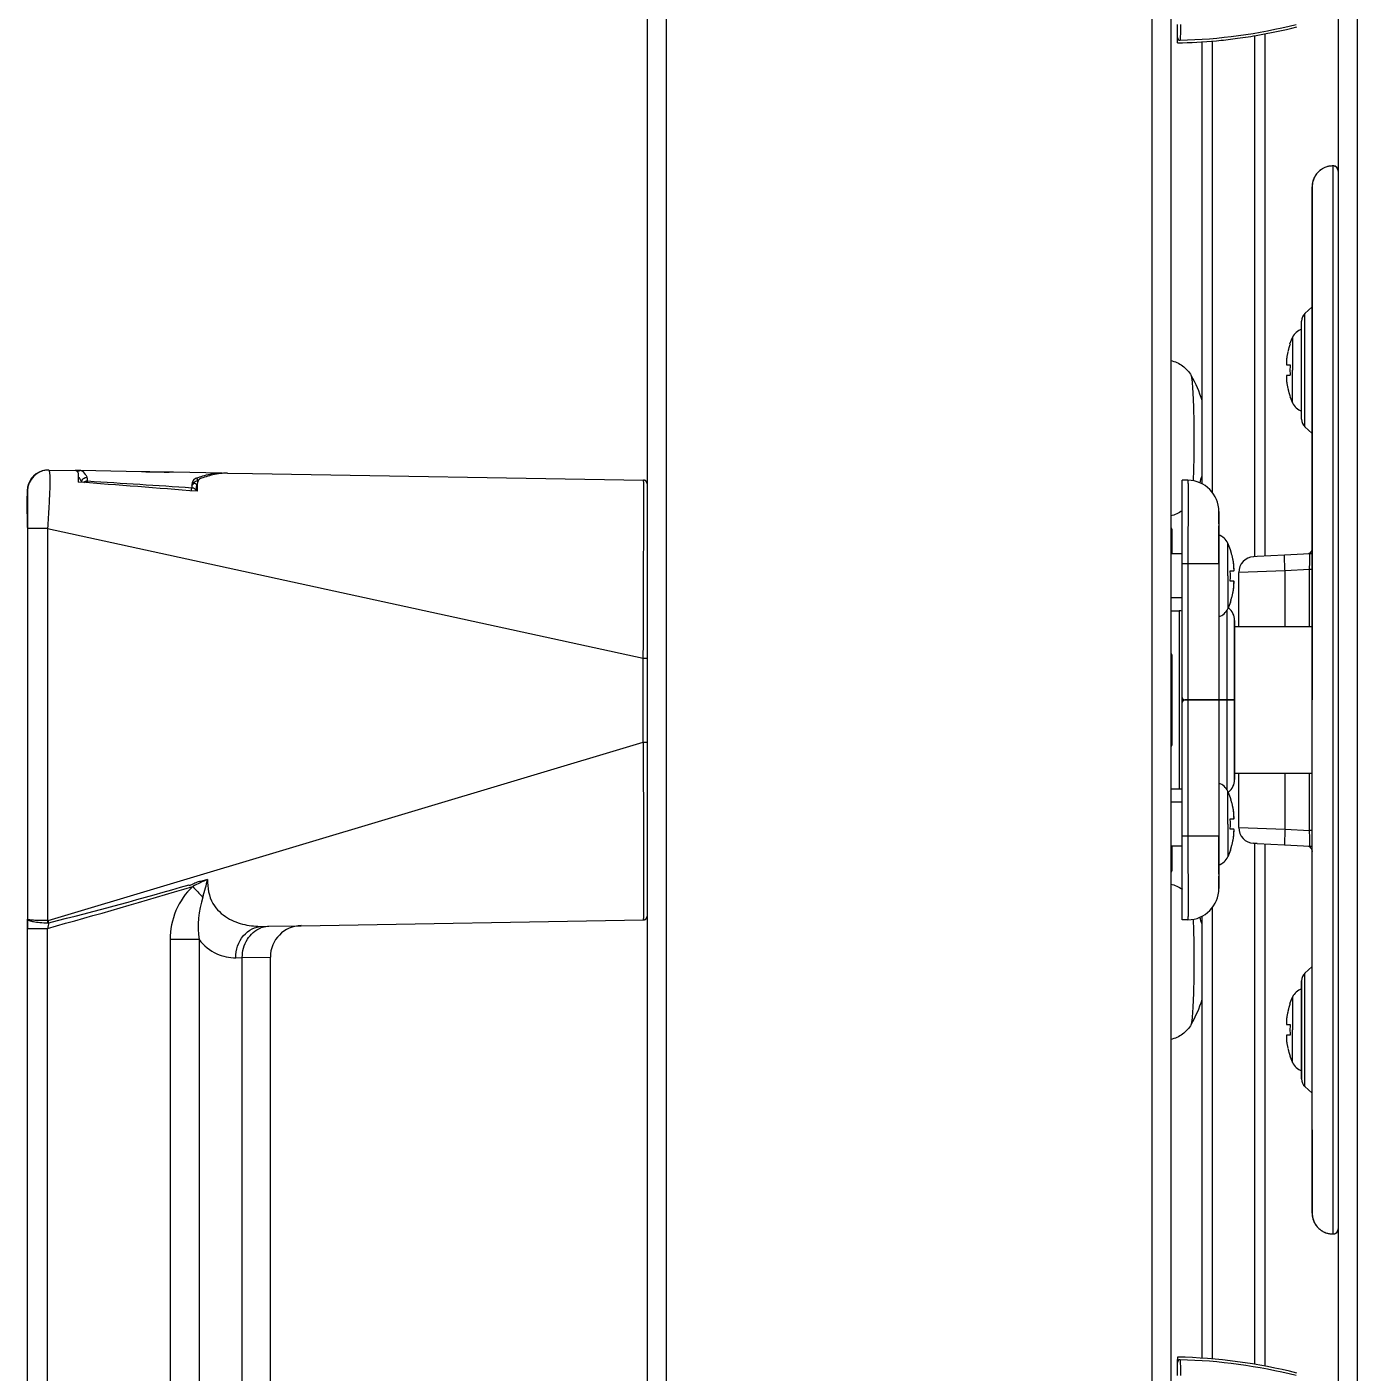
# Model space of a CAD drawing. Header units: millimetres. Extents: x 473 to 3963, y -1329 to 3488.
# Drawn here: x 472.6 to 599.7, y 1703.7 to 1832.2 of the extents above; entities that cross this region are included whole.
import ezdxf

# ---------------------------------------------------------------- set-up
doc = ezdxf.new("R2010")
doc.units = ezdxf.units.MM
doc.header["$LTSCALE"] = 392.37
doc.layers.get('0').update_dxf_attribs({"linetype": 'CONTINUOUS'})

msp = doc.modelspace()

# ---------------------------------------------------------------- linework, layer by layer
at = {"linetype": 'Continuous'}
for p, q in [((597.88, 2043.77), (597.88, 1570.07)), ((599.68, 2043.77), (599.68, 1400.77)), ((531.88, 2042.47), (531.88, 1493.47)), ((533.68, 2042.47), (533.68, 1493.47)), ((580.08, 2042.47), (580.08, 1493.47)), ((581.88, 2042.47), (581.88, 1493.47)), ((582.53, 1831.22), (582.53, 1832.46)), ((582.53, 1831.22), (582.53, 1831.22)), ((582.53, 1830.97), (582.53, 1831.22)), ((582.53, 1830.72), (582.53, 1830.97)), ((582.78, 1830.97), (582.78, 1830.97)), ((584.88, 1788.6), (584.88, 1830.84)), ((584.88, 1788.6), (584.88, 1830.84)), ((585.88, 1787.75), (585.88, 1830.9)), ((589.88, 1831.4), (589.88, 1781.65)), ((590.88, 1831.59), (590.88, 1781.7)), ((590.88, 1831.59), (590.88, 1781.7)), ((597.38, 1801.62), (597.38, 1818.97)), ((595.38, 1816.97), (595.38, 1809.17)), ((595.38, 1809.17), (595.38, 1816.97)), ((595.38, 1816.97), (595.38, 1809.17)), ((595.38, 1809.17), (595.38, 1767.97)), ((595.38, 1809.02), (595.38, 1809.17)), ((595.38, 1805.51), (595.38, 1809.17)), ((595.38, 1782.44), (595.38, 1809.02)), ((594.7, 1804.89), (595.38, 1805.51)), ((594.7, 1804.89), (595.38, 1805.51)), ((594.38, 1803.75), (594.38, 1804.15)), ((594.38, 1803.37), (594.38, 1803.75)), ((594.7, 1803.85), (594.7, 1804.89)), ((594.7, 1803.59), (594.7, 1803.85)), ((593.27, 1801.97), (593.52, 1802.59)), ((593.52, 1802.59), (593.52, 1799.47)), ((594.38, 1795.56), (594.38, 1803.37)), ((594.7, 1795.34), (594.7, 1803.59)), ((593.27, 1801.97), (593.28, 1801.97)), ((597.38, 1797.32), (597.38, 1801.62)), ((592.94, 1799.97), (593.28, 1799.97)), ((583.84, 1798.94), (583.84, 1798.94)), ((593.28, 1798.97), (592.94, 1798.97)), ((593.52, 1796.34), (593.52, 1799.47)), ((597.38, 1767.97), (597.38, 1797.32)), ((593.28, 1796.97), (593.27, 1796.97)), ((593.27, 1796.96), (593.52, 1796.34)), ((594.38, 1795.18), (594.38, 1795.56)), ((594.38, 1794.78), (594.38, 1795.18)), ((594.7, 1795.08), (594.7, 1795.34)), ((594.7, 1794.04), (594.7, 1795.08)), ((595.38, 1793.42), (594.7, 1794.04)), ((594.7, 1794.04), (595.38, 1793.42)), ((474.7, 1789.92), (474.71, 1789.92)), ((474.71, 1789.92), (474.7, 1789.92)), ((474.7, 1789.92), (474.7, 1789.92)), ((474.73, 1789.92), (477.25, 1789.88)), ((474.73, 1789.92), (477.25, 1789.88)), ((477.63, 1789.87), (477.25, 1789.88)), ((477.54, 1789.67), (477.55, 1788.78)), ((477.78, 1789.87), (477.63, 1789.87)), ((477.78, 1789.87), (477.78, 1789.87)), ((480.66, 1789.82), (477.78, 1789.87)), ((483.58, 1789.77), (480.66, 1789.82)), ((484.01, 1789.76), (484.06, 1789.76)), ((484.06, 1789.76), (484.12, 1789.76)), ((484.12, 1789.76), (484.13, 1789.76)), ((484.13, 1789.76), (484.21, 1789.76)), ((484.21, 1789.76), (484.29, 1789.76)), ((484.29, 1789.76), (484.37, 1789.76)), ((484.37, 1789.76), (484.39, 1789.76)), ((484.39, 1789.76), (484.45, 1789.76)), ((484.45, 1789.76), (484.54, 1789.75)), ((484.54, 1789.75), (484.62, 1789.75)), ((484.62, 1789.75), (484.71, 1789.75)), ((484.71, 1789.75), (484.79, 1789.75)), ((484.79, 1789.75), (484.83, 1789.75)), ((484.83, 1789.75), (484.88, 1789.75)), ((484.88, 1789.75), (484.93, 1789.75)), ((484.93, 1789.75), (484.96, 1789.75)), ((484.96, 1789.75), (485.05, 1789.75)), ((485.05, 1789.75), (485.12, 1789.74)), ((485.12, 1789.74), (485.13, 1789.74)), ((485.13, 1789.74), (485.22, 1789.74)), ((485.22, 1789.74), (485.3, 1789.74)), ((485.3, 1789.74), (485.37, 1789.74)), ((485.37, 1789.74), (485.39, 1789.74)), ((485.39, 1789.74), (485.46, 1789.74)), ((485.46, 1789.74), (485.53, 1789.74)), ((485.53, 1789.74), (485.54, 1789.74)), ((485.54, 1789.74), (485.62, 1789.74)), ((485.62, 1789.74), (485.64, 1789.74)), ((485.64, 1789.74), (485.7, 1789.74)), ((485.7, 1789.74), (485.74, 1789.73)), ((485.74, 1789.73), (485.76, 1789.73)), ((485.76, 1789.73), (485.77, 1789.73)), ((485.77, 1789.73), (485.83, 1789.73)), ((485.83, 1789.73), (485.84, 1789.73)), ((485.84, 1789.73), (485.84, 1789.73)), ((485.84, 1789.73), (485.91, 1789.73)), ((485.91, 1789.73), (485.93, 1789.73)), ((485.93, 1789.73), (485.98, 1789.73)), ((485.98, 1789.73), (486.05, 1789.73)), ((486.05, 1789.73), (486.11, 1789.73)), ((486.11, 1789.73), (486.17, 1789.73)), ((486.17, 1789.73), (486.22, 1789.73)), ((491.28, 1789.64), (486.64, 1789.72)), ((491.79, 1789.63), (494.17, 1789.59)), ((494.17, 1789.59), (531.53, 1788.97)), ((477.87, 1788.76), (477.87, 1788.8)), ((478.44, 1788.85), (478.44, 1788.89)), ((488.38, 1788.44), (488.38, 1788.21)), ((488.84, 1788.34), (488.85, 1788.09)), ((488.85, 1787.9), (488.84, 1788.34)), ((488.91, 1788.34), (488.9, 1788.28)), ((488.9, 1788.28), (488.9, 1787.9)), ((488.91, 1788.62), (488.91, 1788.34)), ((582.98, 1787.45), (582.98, 1788.97)), ((583.52, 1788.96), (582.98, 1788.97)), ((472.67, 1787.92), (472.64, 1786.97)), ((472.64, 1786.97), (472.66, 1784.46)), ((472.65, 1786.97), (472.64, 1786.97)), ((472.68, 1787.92), (472.65, 1786.97)), ((472.65, 1786.97), (472.68, 1784.46)), ((472.7, 1786.97), (472.65, 1786.97)), ((472.67, 1787.97), (472.67, 1787.92)), ((472.68, 1787.97), (472.67, 1787.97)), ((472.68, 1787.97), (472.68, 1787.92)), ((472.7, 1787.97), (472.68, 1787.97)), ((472.71, 1787.97), (472.7, 1787.97)), ((472.7, 1787.92), (472.7, 1784.35)), ((472.7, 1787.92), (472.7, 1787.92)), ((488.85, 1788.09), (488.85, 1787.9)), ((582.98, 1787.44), (582.98, 1787.45)), ((582.98, 1783.82), (582.98, 1787.44)), ((586.48, 1785.96), (586.48, 1784.6)), ((586.48, 1784.79), (586.48, 1785.96)), ((472.66, 1784.46), (472.68, 1784.46)), ((472.68, 1784.46), (472.7, 1784.46)), ((472.71, 1784.35), (472.71, 1747.02)), ((474.61, 1784.35), (472.71, 1784.35)), ((474.61, 1784.35), (474.61, 1746.9)), ((474.61, 1784.35), (531.51, 1771.97)), ((586.48, 1784.6), (586.48, 1784.5)), ((586.48, 1783.71), (586.48, 1784.6)), ((586.48, 1784.5), (586.48, 1780.96)), ((581.98, 1784.27), (581.98, 1782.72)), ((582.98, 1783.8), (582.98, 1783.82)), ((582.98, 1782.3), (582.98, 1783.8)), ((586.48, 1780.96), (586.48, 1783.71)), ((581.98, 1782.72), (581.88, 1782.72)), ((582.98, 1781.91), (581.88, 1781.91)), ((582.98, 1781.91), (581.88, 1781.91)), ((581.98, 1782.72), (581.98, 1781.91)), ((582.98, 1782.22), (582.98, 1782.3)), ((582.98, 1780.97), (582.98, 1782.22)), ((587.59, 1782.32), (587.34, 1782.94)), ((587.34, 1779.81), (587.34, 1782.94)), ((587.57, 1782.31), (587.59, 1782.31)), ((592.75, 1781.8), (590.13, 1781.66)), ((595.17, 1781.93), (592.75, 1781.8)), ((595.38, 1767.97), (595.38, 1782.44)), ((531.54, 1780.95), (531.54, 1781.49)), ((582.98, 1768.22), (582.98, 1780.97)), ((583.52, 1780.96), (582.98, 1780.97)), ((584.48, 1780.96), (583.52, 1780.96)), ((583.52, 1780.96), (583.52, 1767.97)), ((586.48, 1780.96), (584.48, 1780.96)), ((586.48, 1780.96), (586.48, 1767.97)), ((586.48, 1780.96), (586.48, 1767.97)), ((590.13, 1781.66), (589.8, 1781.65)), ((587.34, 1779.81), (587.34, 1776.68)), ((587.57, 1780.31), (587.92, 1780.31)), ((587.92, 1779.31), (587.57, 1779.31)), ((592.8, 1780.3), (588.38, 1780.15)), ((588.38, 1774.97), (588.38, 1780.15)), ((595.14, 1780.43), (592.8, 1780.3)), ((592.8, 1774.97), (592.8, 1780.3)), ((595.38, 1780.43), (595.14, 1780.43)), ((595.14, 1774.97), (595.14, 1780.43)), ((582.98, 1777.71), (581.88, 1777.71)), ((582.98, 1777.71), (581.88, 1777.71)), ((587.59, 1777.3), (587.34, 1776.68)), ((587.59, 1777.31), (587.57, 1777.31)), ((581.88, 1776.47), (582.7, 1776.47)), ((581.88, 1776.47), (582.7, 1776.47)), ((582.7, 1776.47), (582.7, 1759.47)), ((587.23, 1776.51), (587.23, 1767.97)), ((587.98, 1775.57), (587.98, 1767.97)), ((587.98, 1767.97), (587.98, 1775.57)), ((587.98, 1774.97), (595.38, 1774.97)), ((587.98, 1774.97), (595.38, 1774.97)), ((531.51, 1763.95), (531.51, 1771.97)), ((531.51, 1771.97), (531.88, 1771.97)), ((581.98, 1772.27), (581.98, 1770.72)), ((581.98, 1770.72), (581.88, 1770.72)), ((581.98, 1770.72), (581.98, 1765.21)), ((581.98, 1770.72), (581.98, 1765.21)), ((582.98, 1767.72), (582.98, 1768.22)), ((582.98, 1768.22), (582.98, 1767.72)), ((582.98, 1754.96), (582.98, 1767.72)), ((583.52, 1767.97), (583.23, 1767.97)), ((583.23, 1767.97), (583.52, 1767.97)), ((583.52, 1767.97), (583.99, 1767.97)), ((583.52, 1767.97), (583.52, 1754.97)), ((583.99, 1767.97), (583.52, 1767.97)), ((583.99, 1767.97), (584.1, 1767.97)), ((584.1, 1767.97), (583.99, 1767.97)), ((584.1, 1767.97), (584.23, 1767.97)), ((584.23, 1767.97), (584.1, 1767.97)), ((584.23, 1767.97), (584.65, 1767.97)), ((584.65, 1767.97), (584.23, 1767.97)), ((584.65, 1767.97), (584.73, 1767.97)), ((584.73, 1767.97), (584.65, 1767.97)), ((584.73, 1767.97), (585.16, 1767.97)), ((586.48, 1767.97), (584.73, 1767.97)), ((585.16, 1767.97), (585.61, 1767.97)), ((585.61, 1767.97), (585.98, 1767.97)), ((585.98, 1767.97), (586.25, 1767.97)), ((586.25, 1767.97), (586.42, 1767.97)), ((586.42, 1767.97), (586.48, 1767.97)), ((586.48, 1767.97), (586.48, 1754.97)), ((586.48, 1767.97), (586.48, 1754.97)), ((586.48, 1767.97), (587.23, 1767.97)), ((586.51, 1767.97), (586.48, 1767.97)), ((586.61, 1767.97), (586.51, 1767.97)), ((586.76, 1767.97), (586.61, 1767.97)), ((586.97, 1767.97), (586.76, 1767.97)), ((587.23, 1767.97), (586.97, 1767.97)), ((587.23, 1767.97), (587.48, 1767.97)), ((587.23, 1767.97), (587.23, 1759.42)), ((587.98, 1767.97), (587.23, 1767.97)), ((587.48, 1767.97), (587.69, 1767.97)), ((587.69, 1767.97), (587.85, 1767.97)), ((587.85, 1767.97), (587.94, 1767.97)), ((587.94, 1767.97), (587.98, 1767.97)), ((587.98, 1760.36), (587.98, 1767.97)), ((587.98, 1767.97), (587.98, 1760.36)), ((595.38, 1726.76), (595.38, 1767.97)), ((595.38, 1753.49), (595.38, 1767.97)), ((597.38, 1738.61), (597.38, 1767.97)), ((581.98, 1765.21), (581.88, 1765.21)), ((581.98, 1765.21), (581.98, 1763.66)), ((474.68, 1746.91), (531.51, 1763.95)), ((531.51, 1763.95), (531.88, 1763.95)), ((587.98, 1760.97), (595.38, 1760.97)), ((587.98, 1760.97), (595.38, 1760.97)), ((588.38, 1755.78), (588.38, 1760.97)), ((592.8, 1755.63), (592.8, 1760.97)), ((595.14, 1755.5), (595.14, 1760.97)), ((581.88, 1759.47), (582.7, 1759.47)), ((581.88, 1759.47), (582.7, 1759.47)), ((587.59, 1758.63), (587.34, 1759.25)), ((587.34, 1756.12), (587.34, 1759.25)), ((582.98, 1758.22), (581.88, 1758.22)), ((582.98, 1758.22), (581.88, 1758.22)), ((587.57, 1758.62), (587.59, 1758.62)), ((587.34, 1756.12), (587.34, 1752.99)), ((587.57, 1756.62), (587.92, 1756.62)), ((531.55, 1754.44), (531.55, 1754.97)), ((583.52, 1754.97), (582.98, 1754.96)), ((582.98, 1753.71), (582.98, 1754.96)), ((584.48, 1754.97), (583.52, 1754.97)), ((586.48, 1754.97), (584.48, 1754.97)), ((586.48, 1754.97), (586.48, 1751.44)), ((586.48, 1752.22), (586.48, 1754.97)), ((587.92, 1755.62), (587.57, 1755.62)), ((588.38, 1755.78), (592.8, 1755.63)), ((592.8, 1755.63), (595.14, 1755.5)), ((595.38, 1755.5), (595.14, 1755.5)), ((582.98, 1754.02), (581.88, 1754.02)), ((582.98, 1754.02), (581.88, 1754.02)), ((581.98, 1754.02), (581.98, 1753.21)), ((581.98, 1754.02), (581.98, 1753.21)), ((582.98, 1753.63), (582.98, 1753.71)), ((582.98, 1752.13), (582.98, 1753.63)), ((587.59, 1753.62), (587.34, 1752.99)), ((587.59, 1753.62), (587.57, 1753.62)), ((589.8, 1754.28), (590.13, 1754.27)), ((590.13, 1754.27), (589.8, 1754.28)), ((589.88, 1754.28), (589.88, 1704.53)), ((590.13, 1754.27), (592.75, 1754.13)), ((590.88, 1754.23), (590.88, 1704.34)), ((590.88, 1754.23), (590.88, 1704.34)), ((592.75, 1754.13), (595.17, 1754)), ((595.21, 1753.89), (595.29, 1753.79)), ((595.38, 1726.76), (595.38, 1753.49)), ((581.98, 1753.21), (581.88, 1753.21)), ((581.98, 1753.21), (581.98, 1751.66)), ((586.48, 1751.33), (586.48, 1752.22)), ((582.98, 1752.12), (582.98, 1752.13)), ((582.98, 1748.49), (582.98, 1752.12)), ((586.48, 1751.44), (586.48, 1751.33)), ((586.48, 1751.33), (586.48, 1749.97)), ((586.48, 1749.97), (586.48, 1751.14)), ((582.98, 1748.48), (582.98, 1748.49)), ((582.98, 1746.97), (582.98, 1748.48)), ((584.88, 1705.08), (584.88, 1747.33)), ((584.88, 1705.08), (584.88, 1747.33)), ((585.88, 1705.02), (585.88, 1748.19)), ((472.7, 1747.02), (472.7, 1746.16)), ((472.71, 1746.16), (472.71, 1747.02)), ((472.71, 1622.96), (472.71, 1746.16)), ((472.71, 1746.16), (474.6, 1746.16)), ((474.6, 1622.96), (474.6, 1746.16)), ((495.13, 1746.35), (495.76, 1746.36)), ((495.13, 1746.35), (495.76, 1746.36)), ((495.76, 1746.36), (498.84, 1746.41)), ((495.76, 1746.36), (498.84, 1746.41)), ((498.84, 1746.41), (531.53, 1746.96)), ((498.84, 1746.41), (531.53, 1746.96)), ((583.52, 1746.97), (582.98, 1746.97)), ((486.32, 1745.08), (486.32, 1622.55)), ((489.08, 1745.08), (486.32, 1745.08)), ((489.08, 1745.08), (489.08, 1622.55)), ((492.59, 1743.35), (493.21, 1743.36)), ((493.21, 1743.36), (495.89, 1743.42)), ((493.21, 1622.41), (493.21, 1743.36)), ((495.89, 1622.33), (495.89, 1743.41)), ((594.7, 1741.89), (595.38, 1742.51)), ((594.7, 1741.89), (595.38, 1742.51)), ((594.38, 1740.75), (594.38, 1741.15)), ((594.38, 1741.15), (594.38, 1740.84)), ((594.38, 1740.84), (594.38, 1740.69)), ((594.38, 1740.37), (594.38, 1740.75)), ((594.38, 1740.69), (594.38, 1740.37)), ((594.7, 1740.85), (594.7, 1741.89)), ((594.7, 1740.59), (594.7, 1740.85)), ((593.27, 1738.97), (593.52, 1739.59)), ((593.52, 1739.59), (593.52, 1736.47)), ((594.38, 1732.56), (594.38, 1740.37)), ((594.38, 1740.37), (594.38, 1732.56)), ((594.7, 1732.34), (594.7, 1740.59)), ((593.27, 1738.97), (593.28, 1738.97)), ((597.38, 1734.31), (597.38, 1738.61)), ((583.84, 1736.99), (583.84, 1736.99)), ((592.94, 1736.97), (593.28, 1736.97)), ((593.28, 1735.97), (592.94, 1735.97)), ((593.52, 1733.34), (593.52, 1736.47)), ((597.38, 1716.97), (597.38, 1734.31)), ((593.28, 1733.97), (593.27, 1733.97)), ((593.27, 1733.96), (593.52, 1733.34)), ((594.38, 1732.18), (594.38, 1732.56)), ((594.38, 1732.56), (594.38, 1732.24)), ((594.38, 1732.24), (594.38, 1732.09)), ((594.38, 1731.78), (594.38, 1732.18)), ((594.38, 1732.09), (594.38, 1731.78)), ((594.7, 1732.08), (594.7, 1732.34)), ((594.7, 1731.04), (594.7, 1732.08)), ((595.38, 1730.42), (594.7, 1731.04)), ((594.7, 1731.04), (595.38, 1730.42)), ((595.38, 1726.92), (595.38, 1726.76)), ((595.38, 1718.97), (595.38, 1726.76)), ((595.38, 1726.76), (595.38, 1718.97)), ((595.38, 1718.97), (595.38, 1726.76)), ((582.53, 1705.22), (582.53, 1704.97)), ((582.53, 1704.71), (582.53, 1704.97)), ((582.53, 1704.71), (582.53, 1704.71)), ((582.53, 1703.47), (582.53, 1704.71)), ((582.78, 1704.96), (582.78, 1704.96))]:
    msp.add_line(p, q, dxfattribs=at)
for points in [[(477.78, 1789.87), (477.69, 1789.86), (477.63, 1789.86)], [(595.16, 1781.99), (595.08, 1781.94), (595.03, 1781.92)], [(595.31, 1782.17), (595.24, 1782.07), (595.16, 1781.99)], [(595.38, 1782.44), (595.38, 1782.42), (595.36, 1782.29), (595.31, 1782.17)], [(595.04, 1754.01), (595.04, 1754.01), (595.12, 1753.97), (595.21, 1753.89)], [(595.29, 1753.79), (595.35, 1753.66), (595.38, 1753.52), (595.38, 1753.49)], [(488.15, 1750.33), (488.15, 1750.27), (488.15, 1750.23)], [(474.68, 1746.91), (474.65, 1746.9), (474.63, 1746.9), (474.61, 1746.9)], [(474.61, 1746.69), (474.65, 1746.69), (474.69, 1746.69), (474.73, 1746.7)]]:
    msp.add_lwpolyline(points, dxfattribs=at)
for centre, radius, start, end in [((581.59, 1880.96), 50, 271.3651, 284.2023), ((581.59, 1880.96), 50.25, 279.6642, 284.2025), ((582.78, 1831.22), 0.25, 180.0029, 271.3652), ((581.59, 1880.96), 50.25, 271.0717, 275.3123), ((581.59, 1880.96), 50.25, 275.3123, 277.3522), ((581.59, 1880.96), 50.25, 277.3522, 279.6642), ((597.38, 1816.97), 2, 90, 180), ((597.38, 1816.97), 2, 148.4286, 158.9524), ((597.38, 1816.97), 2, 142.1143, 148.4286), ((597.38, 1816.97), 2, 132.6428, 142.1143), ((597.38, 1816.97), 2, 125.8775, 132.6428), ((597.38, 1816.97), 2, 116.8569, 125.8775), ((597.38, 1816.97), 2, 109.841, 116.8569), ((597.38, 1816.97), 2, 101.0699, 109.841), ((597.38, 1816.97), 2, 90, 101.0699), ((597.38, 1818.47), 0.5, 87.1061, 90), ((597.38, 1818.47), 0.5, 0, 90), ((597.38, 1818.47), 0.5, 74.6462, 87.1061), ((597.38, 1818.47), 0.5, 65.3161, 74.6462), ((597.38, 1818.47), 0.5, 52.2523, 65.3161), ((597.38, 1818.47), 0.5, 43.544, 52.2523), ((597.38, 1818.47), 0.5, 29.029, 43.544), ((597.38, 1818.47), 0.5, 21.772, 29.029), ((597.38, 1818.47), 0.5, 0, 21.772), ((597.38, 1816.97), 2, 164.2143, 180), ((597.38, 1816.97), 2, 158.9524, 164.2143), ((595.38, 1804.15), 1, 132.5104, 180), ((594.88, 1801.97), 1.5, 109.7942, 155.2801), ((599.94, 1799.64), 7.05, 167.713, 168.5545), ((599.93, 1799.64), 7.04, 166.9813, 167.713), ((599.93, 1799.65), 7.04, 165.9864, 166.9813), ((599.92, 1799.65), 7.03, 165.4184, 165.9863), ((599.91, 1799.65), 7.02, 164.1457, 165.4184), ((599.91, 1799.65), 7.02, 163.8618, 164.1456), ((599.9, 1799.65), 7.01, 162.3052, 163.8619), ((599.9, 1799.65), 7.01, 160.741, 162.3051), ((597.11, 1800.22), 4.18, 176.6155, 177.6498), ((597.15, 1800.22), 4.22, 177.6487, 178.0514), ((597.17, 1800.22), 4.24, 178.0516, 178.6363), ((597.19, 1800.22), 4.26, 178.6361, 179.1077), ((597.2, 1800.22), 4.27, 179.1077, 179.5933), ((597.21, 1800.22), 4.28, 179.5932, 180.1029), ((597.21, 1800.22), 4.28, 180.1029, 180.536), ((597.2, 1800.22), 4.27, 180.5359, 181.091), ((597.19, 1800.22), 4.26, 181.091, 181.477), ((597.17, 1800.21), 4.24, 181.4767, 182.1153), ((597.15, 1800.21), 4.21, 182.1156, 182.4248), ((597.11, 1800.21), 4.18, 182.4238, 183.3847), ((600.08, 1799.62), 7.19, 171.7035, 173.2535), ((600.02, 1799.63), 7.14, 171.146, 171.7019), ((600, 1799.63), 7.11, 170.1319, 171.1462), ((599.97, 1799.64), 7.09, 169.4086, 170.1316), ((599.96, 1799.64), 7.07, 168.5546, 169.4087), ((600.44, 1799.47), 7.17, 176.0052, 180.0013), ((573.4, 1792.95), 12.04, 17.418, 29.8452), ((597.11, 1798.72), 4.18, 176.6153, 177.5762), ((597.15, 1798.72), 4.21, 177.5752, 177.8843), ((597.17, 1798.72), 4.24, 177.8846, 178.5233), ((597.19, 1798.72), 4.26, 178.523, 178.9089), ((597.2, 1798.72), 4.27, 178.909, 179.4642), ((597.21, 1798.72), 4.28, 179.464, 179.8971), ((597.21, 1798.72), 4.28, 179.8971, 180.4068), ((597.21, 1798.72), 4.27, 180.4067, 180.8922), ((597.19, 1798.72), 4.26, 180.8923, 181.3639), ((597.17, 1798.71), 4.24, 181.3637, 181.9484), ((597.15, 1798.71), 4.22, 181.9486, 182.3513), ((597.11, 1798.71), 4.18, 182.3502, 183.3845), ((600.44, 1799.47), 7.17, 179.9987, 183.9948), ((600.08, 1799.31), 7.19, 186.7465, 188.2965), ((600.02, 1799.3), 7.14, 188.2981, 188.854), ((600, 1799.3), 7.11, 188.8538, 189.8681), ((599.97, 1799.29), 7.09, 189.8684, 190.5914), ((599.96, 1799.29), 7.07, 190.5913, 191.4454), ((599.94, 1799.29), 7.05, 191.4455, 192.287), ((599.93, 1799.29), 7.04, 192.287, 193.0187), ((599.93, 1799.28), 7.04, 193.0187, 194.0136), ((599.92, 1799.28), 7.03, 194.0137, 194.5816), ((599.91, 1799.28), 7.02, 194.5816, 195.8543), ((599.91, 1799.28), 7.02, 195.8544, 196.1382), ((599.9, 1799.28), 7.01, 196.1381, 197.6948), ((599.9, 1799.28), 7.01, 197.6949, 199.259), ((594.88, 1796.97), 1.5, 204.7199, 250.2058), ((595.38, 1794.78), 1, 180, 227.4896), ((474.67, 1787.92), 2, 106.6706, 178.5), ((474.68, 1787.92), 2, 107.8379, 178.5015), ((474.7, 1787.92), 2, 89.0518, 179.9934), ((474.68, 1787.92), 2, 105.7829, 107.8351), ((474.67, 1787.92), 2, 106.1281, 106.6706), ((474.67, 1787.92), 2, 89.0452, 106.1281), ((474.68, 1787.91), 2.01, 89.4448, 105.7385), ((474.68, 1787.93), 1.98, 89.0452, 89.4057), ((477.71, 1789.49), 0.381, 126.7249, 132.1707), ((477.69, 1789.5), 0.358, 98.9835, 101.7552), ((491.82, 1783.98), 5.65, 95.3924, 97.2069), ((151.24, -2486.49), 4287.7, 85.48322, 85.63542), ((477.22, 1788.56), 0.69, 16.2469, 20.2065), ((489.22, 1787.85), 1.09, 111.92, 119.4123), ((492.77, 1778.24), 11.59, 106.8692, 109.8812), ((531.53, 1788.62), 0.35, 0, 89.0452), ((531.53, 1788.62), 0.35, 59.3656, 89.0452), ((531.53, 1788.62), 0.35, 45.7985, 59.3656), ((531.53, 1788.62), 0.35, 29.6857, 45.7985), ((531.53, 1788.62), 0.35, 15.0816, 29.6857), ((583.48, 1785.96), 3, 0, 89.25), ((583.48, 1785.96), 3, 0, 89.25), ((573.43, 1792.97), 12, 339.2067, 342.6001), ((573.43, 1792.97), 12, 339.2068, 342.5408), ((488.49, 1787.8), 0.371, 16.7645, 26.6356), ((473.18, 1784.47), 0.504, 180.5586, 196.8284), ((581.78, 1784.27), 0.2, 0, 59.969), ((581.78, 1784.27), 0.2, 360, 59.969), ((585.97, 1782.31), 1.5, 24.7199, 70.2058), ((580.96, 1780), 7.01, 17.6949, 19.259), ((580.95, 1780), 7.01, 16.1381, 17.6948), ((580.95, 1780), 7.02, 15.8544, 16.1382), ((580.94, 1779.99), 7.02, 14.5816, 15.8543), ((595.13, 1782.68), 0.75, 273, 289.6839), ((580.94, 1779.99), 7.03, 14.0137, 14.5816), ((580.93, 1779.99), 7.04, 13.0187, 14.0136), ((580.92, 1779.99), 7.04, 12.287, 13.0187), ((580.91, 1779.99), 7.05, 11.4455, 12.287), ((580.9, 1779.98), 7.07, 10.5913, 11.4454), ((580.88, 1779.98), 7.09, 9.8684, 10.5914), ((580.86, 1779.98), 7.11, 8.8538, 9.8681), ((580.83, 1779.97), 7.14, 8.2981, 8.854), ((580.77, 1779.96), 7.19, 6.7465, 8.2965), ((583.74, 1780.56), 4.18, 2.3502, 3.3845), ((583.7, 1780.56), 4.22, 1.9486, 2.3513), ((583.68, 1780.56), 4.24, 1.3637, 1.9484), ((583.66, 1780.56), 4.26, 0.8923, 1.3639), ((583.65, 1780.56), 4.27, 0.4067, 0.8922), ((583.64, 1780.56), 4.28, 359.8971, 0.4068), ((583.65, 1780.56), 4.28, 359.464, 359.8971), ((583.65, 1780.56), 4.27, 358.909, 359.4642), ((583.67, 1780.56), 4.26, 358.523, 358.9089), ((589.88, 1780.15), 1.5, 93, 180), ((580.41, 1779.81), 7.17, 359.9987, 3.9948), ((580.41, 1779.81), 7.17, 356.0052, 0.0013), ((583.69, 1780.56), 4.24, 357.8846, 358.5233), ((583.71, 1780.56), 4.21, 357.5752, 357.8843), ((583.75, 1780.56), 4.18, 356.6153, 357.5762), ((583.75, 1779.06), 4.18, 2.4238, 3.3847), ((583.71, 1779.06), 4.21, 2.1156, 2.4248), ((583.69, 1779.06), 4.24, 1.4767, 2.1153), ((580.94, 1779.63), 7.03, 345.4184, 345.9863), ((580.93, 1779.63), 7.04, 345.9864, 346.9813), ((580.92, 1779.63), 7.04, 346.9813, 347.713), ((580.91, 1779.63), 7.05, 347.713, 348.5545), ((580.9, 1779.64), 7.07, 348.5546, 349.4087), ((580.88, 1779.64), 7.09, 349.4086, 350.1316), ((580.86, 1779.64), 7.11, 350.1319, 351.1462), ((580.83, 1779.65), 7.14, 351.146, 351.7019), ((580.77, 1779.65), 7.19, 351.7035, 353.2535), ((583.67, 1779.06), 4.26, 1.091, 1.477), ((583.65, 1779.06), 4.27, 0.5359, 1.091), ((583.65, 1779.06), 4.28, 0.1029, 0.536), ((583.64, 1779.06), 4.28, 359.5932, 0.1029), ((583.65, 1779.06), 4.27, 359.1077, 359.5933), ((583.66, 1779.06), 4.26, 358.6361, 359.1077), ((583.68, 1779.06), 4.24, 358.0516, 358.6363), ((583.7, 1779.06), 4.22, 357.6487, 358.0514), ((583.74, 1779.06), 4.18, 356.6155, 357.6498), ((585.97, 1777.31), 1.5, 289.7942, 335.2801), ((586.48, 1775.57), 1.5, 52.431, 53.2681), ((586.48, 1775.57), 1.5, 0, 52.431), ((580.96, 1779.62), 7.01, 340.741, 342.3051), ((580.95, 1779.62), 7.01, 342.3052, 343.8619), ((580.95, 1779.62), 7.02, 343.8618, 344.1456), ((580.94, 1779.62), 7.02, 344.1457, 345.4184), ((582.7, 1774.47), 2, 82.0972, 90), ((581.78, 1772.27), 0.2, 360, 59.969), ((583.23, 1768.22), 0.25, 180, 202.4995), ((583.23, 1767.72), 0.25, 90, 180), ((583.23, 1768.22), 0.25, 202.4995, 211.7853), ((583.23, 1768.22), 0.25, 211.7853, 224.9993), ((583.23, 1768.22), 0.25, 224.9993, 238.1968), ((583.23, 1768.22), 0.25, 238.1968, 247.4995), ((583.23, 1768.22), 0.25, 247.4995, 270), ((-3006.59, 1743.1), 3538.17, 0.19225, 0.33769), ((581.78, 1763.66), 0.2, 300.031, 360), ((585.97, 1758.62), 1.5, 24.7199, 70.2058), ((586.48, 1760.36), 1.5, 307.569, 360), ((582.7, 1761.47), 2, 270, 277.9028), ((586.48, 1760.36), 1.5, 306.7319, 307.569), ((580.96, 1756.31), 7.01, 17.6949, 19.259), ((580.95, 1756.31), 7.01, 16.1381, 17.6948), ((580.95, 1756.31), 7.02, 15.8544, 16.1382), ((580.94, 1756.31), 7.02, 14.5816, 15.8543), ((580.94, 1756.3), 7.03, 14.0137, 14.5816), ((580.93, 1756.3), 7.04, 13.0187, 14.0136), ((580.92, 1756.3), 7.04, 12.287, 13.0187), ((580.91, 1756.3), 7.05, 11.4455, 12.287), ((580.9, 1756.3), 7.07, 10.5913, 11.4454), ((580.88, 1756.29), 7.09, 9.8684, 10.5914), ((580.86, 1756.29), 7.11, 8.8538, 9.8681), ((580.83, 1756.28), 7.14, 8.2981, 8.854), ((580.41, 1756.12), 7.17, 359.9987, 3.9948), ((580.41, 1756.12), 7.17, 356.0052, 0.0013), ((580.77, 1756.28), 7.19, 6.7465, 8.2965), ((583.74, 1756.87), 4.18, 2.3502, 3.3845), ((583.7, 1756.87), 4.22, 1.9486, 2.3513), ((583.68, 1756.87), 4.24, 1.3637, 1.9484), ((583.66, 1756.87), 4.26, 0.8923, 1.3639), ((583.65, 1756.87), 4.27, 0.4067, 0.8922), ((583.64, 1756.87), 4.28, 359.8971, 0.4068), ((583.65, 1756.87), 4.28, 359.464, 359.8971), ((583.65, 1756.87), 4.27, 358.909, 359.4642), ((583.67, 1756.87), 4.26, 358.523, 358.9089), ((583.69, 1756.87), 4.24, 357.8846, 358.5233), ((583.71, 1756.87), 4.21, 357.5752, 357.8843), ((583.75, 1756.87), 4.18, 356.6153, 357.5762), ((580.86, 1755.95), 7.11, 350.1319, 351.1462), ((580.83, 1755.96), 7.14, 351.146, 351.7019), ((580.77, 1755.97), 7.19, 351.7035, 353.2535), ((583.75, 1755.37), 4.18, 2.4238, 3.3847), ((583.71, 1755.37), 4.21, 2.1156, 2.4248), ((583.69, 1755.37), 4.24, 1.4767, 2.1153), ((583.67, 1755.37), 4.26, 1.091, 1.477), ((583.65, 1755.37), 4.27, 0.5359, 1.091), ((583.65, 1755.37), 4.28, 0.1029, 0.536), ((583.64, 1755.37), 4.28, 359.5932, 0.1029), ((583.65, 1755.37), 4.27, 359.1077, 359.5933), ((583.66, 1755.37), 4.26, 358.6361, 359.1077), ((583.68, 1755.37), 4.24, 358.0516, 358.6363), ((583.7, 1755.37), 4.22, 357.6487, 358.0514), ((583.74, 1755.37), 4.18, 356.6155, 357.6498), ((589.88, 1755.78), 1.5, 180, 267), ((580.96, 1755.93), 7.01, 340.741, 342.3051), ((580.95, 1755.93), 7.01, 342.3052, 343.8619), ((580.95, 1755.94), 7.02, 343.8618, 344.1456), ((580.94, 1755.94), 7.02, 344.1457, 345.4184), ((580.94, 1755.94), 7.03, 345.4184, 345.9863), ((580.93, 1755.94), 7.04, 345.9864, 346.9813), ((580.92, 1755.94), 7.04, 346.9813, 347.713), ((580.91, 1755.94), 7.05, 347.713, 348.5545), ((580.9, 1755.95), 7.07, 348.5546, 349.4087), ((580.88, 1755.95), 7.09, 349.4086, 350.1316), ((595.13, 1753.25), 0.75, 70.3147, 86.9998), ((585.97, 1753.62), 1.5, 289.7942, 335.2801), ((581.78, 1751.66), 0.2, 300.031, 360), ((581.78, 1751.66), 0.2, 300.031, 0), ((326.5, 2285.62), 559.42, 285.351, 286.8309), ((540.7, 1797.49), 70.48, 222.1895, 223.3194), ((583.48, 1749.97), 3, 270.75, 360), ((583.48, 1749.97), 3, 270.75, 360), ((531.53, 1747.31), 0.35, 270.9547, 359.9928), ((531.53, 1747.31), 0.35, 300.6372, 314.2065), ((531.53, 1747.31), 0.35, 314.2065, 330.319), ((531.53, 1747.31), 0.35, 330.319, 344.9232), ((573.43, 1742.96), 12, 17.3999, 20.7933), ((523.94, 1734.45), 50.71, 166.0295, 166.6582), ((493.59, 1746.79), 18.98, 179.676, 180.2988), ((470.93, 1745.78), 3.91, 13.4993, 16.6767), ((495.82, 1744.04), 2.33, 106.6474, 111.3147), ((498.89, 1743.42), 3, 90.9548, 180), ((531.53, 1747.31), 0.35, 270.9548, 300.6372), ((595.38, 1741.15), 1, 132.5104, 180), ((573.4, 1742.98), 12.04, 330.1546, 342.523), ((594.88, 1738.97), 1.5, 109.7942, 155.2801), ((599.94, 1736.64), 7.05, 167.713, 168.5545), ((599.93, 1736.64), 7.04, 166.9813, 167.713), ((599.93, 1736.65), 7.04, 165.9864, 166.9813), ((599.92, 1736.65), 7.03, 165.4184, 165.9863), ((599.91, 1736.65), 7.02, 164.1457, 165.4184), ((599.91, 1736.65), 7.02, 163.8618, 164.1456), ((599.9, 1736.65), 7.01, 162.3052, 163.8619), ((599.9, 1736.65), 7.01, 160.741, 162.3051), ((597.11, 1737.22), 4.18, 176.6155, 177.6498), ((597.15, 1737.22), 4.22, 177.6487, 178.0514), ((597.17, 1737.22), 4.24, 178.0516, 178.6363), ((597.19, 1737.22), 4.26, 178.6361, 179.1077), ((597.2, 1737.22), 4.27, 179.1077, 179.5933), ((597.21, 1737.22), 4.28, 179.5932, 180.1029), ((597.21, 1737.22), 4.28, 180.1029, 180.536), ((597.2, 1737.22), 4.27, 180.5359, 181.091), ((597.19, 1737.22), 4.26, 181.091, 181.477), ((597.17, 1737.21), 4.24, 181.4767, 182.1153), ((597.15, 1737.21), 4.21, 182.1156, 182.4248), ((597.11, 1737.21), 4.18, 182.4238, 183.3847), ((600.08, 1736.62), 7.19, 171.7035, 173.2535), ((600.02, 1736.63), 7.14, 171.146, 171.7019), ((600, 1736.63), 7.11, 170.1319, 171.1462), ((599.97, 1736.64), 7.09, 169.4086, 170.1316), ((599.96, 1736.64), 7.07, 168.5546, 169.4087), ((600.44, 1736.47), 7.17, 176.0052, 180.0013), ((597.11, 1735.72), 4.18, 176.6153, 177.5762), ((597.15, 1735.72), 4.21, 177.5752, 177.8843), ((597.17, 1735.72), 4.24, 177.8846, 178.5233), ((597.19, 1735.72), 4.26, 178.523, 178.9089), ((597.2, 1735.72), 4.27, 178.909, 179.4642), ((597.21, 1735.72), 4.28, 179.464, 179.8971), ((597.21, 1735.72), 4.28, 179.8971, 180.4068), ((597.21, 1735.72), 4.27, 180.4067, 180.8922), ((597.19, 1735.72), 4.26, 180.8923, 181.3639), ((597.17, 1735.71), 4.24, 181.3637, 181.9484), ((597.15, 1735.71), 4.22, 181.9486, 182.3513), ((597.11, 1735.71), 4.18, 182.3502, 183.3845), ((600.44, 1736.47), 7.17, 179.9987, 183.9948), ((600.08, 1736.31), 7.19, 186.7465, 188.2965), ((600.02, 1736.3), 7.14, 188.2981, 188.854), ((600, 1736.3), 7.11, 188.8538, 189.8681), ((599.97, 1736.29), 7.09, 189.8684, 190.5914), ((599.96, 1736.29), 7.07, 190.5913, 191.4454), ((599.94, 1736.29), 7.05, 191.4455, 192.287), ((599.93, 1736.29), 7.04, 192.287, 193.0187), ((599.93, 1736.28), 7.04, 193.0187, 194.0136), ((599.92, 1736.28), 7.03, 194.0137, 194.5816), ((599.91, 1736.28), 7.02, 194.5816, 195.8543), ((599.91, 1736.28), 7.02, 195.8544, 196.1382), ((599.9, 1736.28), 7.01, 196.1381, 197.6948), ((599.9, 1736.28), 7.01, 197.6949, 199.259), ((594.88, 1733.97), 1.5, 204.7199, 250.2058), ((595.38, 1731.78), 1, 180, 227.4896), ((597.38, 1718.97), 2, 180, 195.7857), ((597.38, 1718.97), 2, 180, 270), ((597.38, 1718.97), 2, 195.7857, 201.0476), ((597.38, 1718.97), 2, 201.0476, 211.5714), ((597.38, 1718.97), 2, 211.5714, 217.8857), ((597.38, 1718.97), 2, 217.8857, 227.3572), ((597.38, 1718.97), 2, 227.3572, 234.1225), ((597.38, 1718.97), 2, 234.1225, 243.1431), ((597.38, 1718.97), 2, 243.1431, 250.159), ((597.38, 1718.97), 2, 250.159, 258.9301), ((597.38, 1718.97), 2, 258.9301, 270), ((597.38, 1717.47), 0.5, 270, 360), ((597.38, 1717.47), 0.5, 270, 272.8939), ((597.38, 1717.47), 0.5, 272.8939, 285.3538), ((597.38, 1717.47), 0.5, 285.3538, 294.6839), ((597.38, 1717.47), 0.5, 294.6839, 307.7477), ((597.38, 1717.47), 0.5, 307.7477, 316.456), ((597.38, 1717.47), 0.5, 316.456, 330.971), ((597.38, 1717.47), 0.5, 330.971, 338.228), ((597.38, 1717.47), 0.5, 338.228, 360), ((581.59, 1654.97), 50.25, 75.7975, 88.9283), ((582.78, 1704.71), 0.25, 88.6348, 180.0003), ((581.59, 1654.97), 50, 75.7977, 88.6349)]:
    msp.add_arc(centre, radius, start, end, dxfattribs=at)
msp.add_ellipse((474.7, 1787.92), major_axis=(2, -0.03), ratio=0.999998, start_param=1.570796, end_param=3.158258, dxfattribs=at)
for points, knots in [([(582.78, 1830.97), (582.79, 1830.97), (582.8, 1831.03), (582.81, 1831.09), (582.82, 1831.24), (582.83, 1831.42), (582.83, 1831.64), (582.84, 1831.99), (582.84, 1832.27), (582.84, 1832.46)], [0, 0, 0, 0, 0.020483, 0.076626, 0.167604, 0.290602, 0.441414, 0.614522, 1, 1, 1, 1]), ([(581.88, 1800.39), (582.29, 1800.3), (583.07, 1799.94), (583.63, 1799.3), (583.84, 1798.94)], [0, 0, 0, 0, 0.503275, 1, 1, 1, 1]), ([(584.04, 1788.89), (584.09, 1789.87), (584.12, 1791.4), (584.13, 1793.48), (584.11, 1795.06), (584.07, 1796.29), (584.03, 1797.17), (584, 1797.72), (583.97, 1798.17), (583.93, 1798.53), (583.89, 1798.77), (583.86, 1798.9), (583.84, 1798.94)], [0, 0, 0, 0, 0.292102, 0.457178, 0.61826, 0.762984, 0.825673, 0.880265, 0.92572, 0.961186, 0.986039, 1, 1, 1, 1]), ([(474.73, 1789.92), (474.77, 1789.92), (474.79, 1789.71), (474.83, 1789.45), (474.83, 1788.91), (474.82, 1788.24), (474.79, 1787.4), (474.73, 1786.09), (474.66, 1785.06), (474.61, 1784.35)], [0, 0, 0, 0, 0.021288, 0.078434, 0.17084, 0.295165, 0.446583, 0.619088, 1, 1, 1, 1]), ([(477.54, 1789.67), (477.52, 1789.7), (477.44, 1789.79), (477.33, 1789.87), (477.25, 1789.88)], [0, 0, 0, 0, 0.322255, 1, 1, 1, 1]), ([(478.38, 1789.24), (478.34, 1789.33), (478.22, 1789.59), (477.97, 1789.86), (477.78, 1789.87)], [0, 0, 0, 0, 0.340866, 1, 1, 1, 1]), ([(486.64, 1789.72), (486.15, 1789.73), (485.13, 1789.7), (484.11, 1789.76), (483.58, 1789.77)], [0, 0, 0, 0, 0.47942, 1, 1, 1, 1]), ([(491.28, 1789.64), (491.13, 1789.64), (490.5, 1789.62), (489.87, 1789.47), (489.4, 1789.33)], [0, 0, 0, 0, 0.226843, 1, 1, 1, 1]), ([(491.11, 1789.59), (490.98, 1789.58), (490.41, 1789.49), (489.85, 1789.33), (489.43, 1789.19)], [0, 0, 0, 0, 0.23155, 1, 1, 1, 1]), ([(477.8, 1788.94), (477.78, 1788.98), (477.71, 1789.1), (477.62, 1789.21), (477.54, 1789.27)], [0, 0, 0, 0, 0.286272, 1, 1, 1, 1]), ([(477.87, 1788.8), (477.89, 1788.92), (478.02, 1789.14), (478.26, 1789.23), (478.38, 1789.24)], [0, 0, 0, 0, 0.48906, 1, 1, 1, 1]), ([(478.04, 1788.74), (478.11, 1788.82), (478.26, 1788.89), (478.4, 1788.89), (478.44, 1788.89)], [0, 0, 0, 0, 0.739927, 1, 1, 1, 1]), ([(478.44, 1788.89), (478.44, 1788.92), (478.44, 1789.04), (478.42, 1789.16), (478.38, 1789.24)], [0, 0, 0, 0, 0.263348, 1, 1, 1, 1]), ([(478.43, 1788.71), (478.43, 1788.73), (478.44, 1788.77), (478.44, 1788.82), (478.44, 1788.85)], [0, 0, 0, 0, 0.288342, 1, 1, 1, 1]), ([(488.36, 1787.94), (488.37, 1787.97), (488.37, 1788.06), (488.37, 1788.15), (488.38, 1788.21)], [0, 0, 0, 0, 0.293236, 1, 1, 1, 1]), ([(488.82, 1789.14), (488.74, 1789.11), (488.6, 1789.04), (488.46, 1788.85), (488.41, 1788.65), (488.39, 1788.51), (488.38, 1788.44)], [0, 0, 0, 0, 0.294237, 0.525883, 0.754016, 1, 1, 1, 1]), ([(488.69, 1788.8), (488.66, 1788.78), (488.52, 1788.69), (488.43, 1788.55), (488.38, 1788.44)], [0, 0, 0, 0, 0.222828, 1, 1, 1, 1]), ([(488.38, 1788.44), (488.41, 1788.49), (488.48, 1788.57), (488.59, 1788.66), (488.7, 1788.68), (488.79, 1788.61), (488.83, 1788.48), (488.84, 1788.39), (488.84, 1788.34)], [0, 0, 0, 0, 0.225001, 0.419524, 0.510469, 0.623557, 0.812066, 1, 1, 1, 1]), ([(488.99, 1788.91), (488.99, 1788.94), (488.96, 1789.03), (488.89, 1789.11), (488.82, 1789.14)], [0, 0, 0, 0, 0.271609, 1, 1, 1, 1]), ([(488.99, 1788.91), (488.98, 1788.91), (488.92, 1788.89), (488.86, 1788.87), (488.82, 1788.86)], [0, 0, 0, 0, 0.276201, 1, 1, 1, 1]), ([(488.84, 1788.34), (488.84, 1788.33), (488.87, 1788.34), (488.88, 1788.33), (488.9, 1788.33)], [0, 0, 0, 0, 0.253301, 1, 1, 1, 1]), ([(489.43, 1789.19), (489.29, 1789.15), (489.02, 1789.03), (488.91, 1788.74), (488.91, 1788.62)], [0, 0, 0, 0, 0.555804, 1, 1, 1, 1]), ([(531.54, 1781.49), (531.54, 1782.03), (531.55, 1783.08), (531.55, 1784.55), (531.55, 1785.84), (531.55, 1786.92), (531.55, 1787.77), (531.55, 1788.34), (531.54, 1788.67), (531.55, 1788.83), (531.53, 1788.9), (531.54, 1788.97), (531.53, 1788.97)], [0, 0, 0, 0, 0.220164, 0.41821, 0.590994, 0.735813, 0.850461, 0.933298, 0.962447, 0.98329, 0.995803, 1, 1, 1, 1]), ([(583.52, 1788.96), (583.52, 1788.96), (583.52, 1788.94), (583.52, 1788.92), (583.52, 1788.86), (583.53, 1788.76), (583.53, 1788.59), (583.53, 1788.33), (583.53, 1787.99), (583.53, 1787.59), (583.53, 1787.12), (583.53, 1786.39), (583.53, 1785.35), (583.53, 1783.98), (583.52, 1782.5), (583.52, 1781.48), (583.52, 1780.96)], [0, 0, 0, 0, 0.00123, 0.00485, 0.010864, 0.01926, 0.04311, 0.076172, 0.11813, 0.16858, 0.227035, 0.292935, 0.44446, 0.617332, 0.804912, 1, 1, 1, 1]), ([(472.7, 1787.92), (472.72, 1787.92), (472.69, 1787.83), (472.71, 1787.76), (472.7, 1787.57), (472.71, 1787.28), (472.7, 1786.84), (472.71, 1786.3), (472.71, 1785.46), (472.71, 1784.8), (472.71, 1784.35)], [0, 0, 0, 0, 0.019029, 0.042751, 0.075748, 0.168336, 0.293233, 0.445373, 0.618496, 1, 1, 1, 1]), ([(592.8, 1780.3), (592.79, 1780.49), (592.78, 1780.77), (592.76, 1781.12), (592.75, 1781.35), (592.75, 1781.53), (592.74, 1781.68), (592.75, 1781.74), (592.74, 1781.8), (592.75, 1781.8)], [0, 0, 0, 0, 0.38261, 0.555386, 0.706805, 0.831146, 0.923533, 0.980478, 1, 1, 1, 1]), ([(595.14, 1780.43), (595.15, 1780.62), (595.15, 1780.9), (595.16, 1781.25), (595.17, 1781.48), (595.16, 1781.65), (595.18, 1781.8), (595.16, 1781.87), (595.18, 1781.93), (595.17, 1781.93)], [0, 0, 0, 0, 0.382368, 0.555208, 0.706843, 0.83133, 0.923834, 0.980786, 1, 1, 1, 1]), ([(531.51, 1771.97), (531.51, 1772.76), (531.53, 1775.75), (531.54, 1778.74), (531.54, 1780.95)], [0, 0, 0, 0, 0.26189, 1, 1, 1, 1]), ([(583.52, 1754.97), (583.52, 1754.45), (583.52, 1753.43), (583.53, 1751.95), (583.53, 1750.58), (583.53, 1749.54), (583.53, 1748.81), (583.53, 1748.34), (583.53, 1747.94), (583.53, 1747.61), (583.53, 1747.34), (583.53, 1747.17), (583.52, 1747.07), (583.52, 1747.01), (583.52, 1746.99), (583.52, 1746.97), (583.52, 1746.97)], [0, 0, 0, 0, 0.195088, 0.382667, 0.55554, 0.707065, 0.772964, 0.83142, 0.881869, 0.923827, 0.95689, 0.98074, 0.989135, 0.99515, 0.99877, 1, 1, 1, 1]), ([(592.8, 1755.63), (592.79, 1755.44), (592.78, 1755.16), (592.76, 1754.81), (592.75, 1754.58), (592.75, 1754.4), (592.74, 1754.25), (592.75, 1754.19), (592.74, 1754.13), (592.75, 1754.13)], [0, 0, 0, 0, 0.38261, 0.555386, 0.706805, 0.831145, 0.923533, 0.980478, 1, 1, 1, 1]), ([(595.17, 1754), (595.18, 1754), (595.16, 1754.06), (595.18, 1754.13), (595.16, 1754.28), (595.17, 1754.46), (595.16, 1754.68), (595.15, 1755.04), (595.15, 1755.31), (595.14, 1755.5)], [0, 0, 0, 0, 0.019214, 0.076165, 0.16867, 0.293157, 0.444792, 0.617632, 1, 1, 1, 1]), ([(531.53, 1746.96), (531.54, 1746.96), (531.53, 1747.02), (531.55, 1747.09), (531.54, 1747.26), (531.55, 1747.58), (531.55, 1748.15), (531.56, 1749), (531.56, 1750.07), (531.56, 1751.36), (531.56, 1752.84), (531.55, 1753.89), (531.55, 1754.44)], [0, 0, 0, 0, 0.004137, 0.016426, 0.036942, 0.065715, 0.147813, 0.261984, 0.406756, 0.579962, 0.778818, 1, 1, 1, 1]), ([(488.48, 1750.16), (487.79, 1749.53), (486.69, 1747.92), (486.32, 1746.02), (486.32, 1745.08)], [0, 0, 0, 0, 0.499431, 1, 1, 1, 1]), ([(489.89, 1750.83), (489.75, 1750.79), (489.45, 1750.69), (489, 1750.6), (488.57, 1750.44), (488.3, 1750.27), (488.15, 1750.23)], [0, 0, 0, 0, 0.250022, 0.500991, 0.750212, 1, 1, 1, 1]), ([(489.89, 1750.83), (489.86, 1750.05), (490.14, 1748.52), (491.69, 1747.08), (493.41, 1746.45), (494.57, 1746.34), (495.13, 1746.35)], [0, 0, 0, 0, 0.303492, 0.555786, 0.782948, 1, 1, 1, 1]), ([(474.61, 1746.9), (474.36, 1746.9), (473.91, 1746.9), (473.38, 1746.92), (473.05, 1746.95), (472.86, 1746.97), (472.77, 1746.99), (472.71, 1747), (472.71, 1747.02)], [0, 0, 0, 0, 0.384033, 0.705918, 0.828823, 0.920323, 0.977461, 1, 1, 1, 1]), ([(472.71, 1747.02), (472.71, 1746.96), (472.96, 1746.87), (473.3, 1746.78), (473.92, 1746.71), (474.36, 1746.69), (474.61, 1746.69)], [0, 0, 0, 0, 0.092487, 0.307733, 0.62448, 1, 1, 1, 1]), ([(492.59, 1743.35), (492.58, 1744.1), (493.03, 1745.59), (494.46, 1746.34), (495.13, 1746.35)], [0, 0, 0, 0, 0.525172, 1, 1, 1, 1]), ([(493.21, 1743.36), (493.21, 1743.97), (493.51, 1745.16), (494.45, 1746), (494.97, 1746.21)], [0, 0, 0, 0, 0.519294, 1, 1, 1, 1]), ([(583.84, 1736.99), (583.86, 1737.03), (583.89, 1737.16), (583.93, 1737.4), (583.97, 1737.76), (584, 1738.21), (584.03, 1738.76), (584.07, 1739.64), (584.11, 1740.87), (584.13, 1742.45), (584.12, 1744.53), (584.09, 1746.07), (584.04, 1747.05)], [0, 0, 0, 0, 0.013922, 0.038741, 0.074179, 0.119614, 0.174192, 0.236875, 0.381605, 0.542712, 0.707825, 1, 1, 1, 1]), ([(489.08, 1745.08), (489.53, 1744.52), (490.6, 1743.62), (491.97, 1743.34), (492.59, 1743.35)], [0, 0, 0, 0, 0.538324, 1, 1, 1, 1]), ([(583.84, 1736.99), (583.63, 1736.63), (583.07, 1735.99), (582.29, 1735.63), (581.88, 1735.54)], [0, 0, 0, 0, 0.496606, 1, 1, 1, 1]), ([(582.84, 1703.47), (582.84, 1703.66), (582.84, 1703.94), (582.83, 1704.29), (582.83, 1704.52), (582.82, 1704.69), (582.81, 1704.84), (582.8, 1704.9), (582.79, 1704.96), (582.78, 1704.96)], [0, 0, 0, 0, 0.385478, 0.558586, 0.709398, 0.832396, 0.923374, 0.979517, 1, 1, 1, 1])]:
    msp.add_open_spline(points, degree=3, knots=knots, dxfattribs=at)
for points in [[(477.48, 1789.79), (477.52, 1789.82), (477.57, 1789.84), (477.62, 1789.85)], [(491.79, 1789.63), (491.62, 1789.64), (491.45, 1789.63), (491.29, 1789.61)], [(477.87, 1788.8), (477.85, 1788.85), (477.82, 1788.89), (477.8, 1788.94)], [(478.08, 1788.74), (478.18, 1788.82), (478.32, 1788.86), (478.44, 1788.85)], [(488.38, 1788.21), (485.07, 1788.43), (481.76, 1788.64), (478.44, 1788.85)], [(488.71, 1788.09), (488.62, 1788.17), (488.5, 1788.21), (488.38, 1788.21)], [(488.82, 1787.96), (488.79, 1788.01), (488.76, 1788.06), (488.71, 1788.09)], [(582.98, 1786.04), (582.65, 1785.8), (582.27, 1785.63), (581.88, 1785.54)], [(474.73, 1746.7), (479.23, 1747.79), (483.7, 1749.04), (488.15, 1750.33)], [(489.89, 1750.83), (489.42, 1750.62), (488.95, 1750.4), (488.48, 1750.16)], [(489.89, 1750.83), (489.73, 1750.27), (489.58, 1749.7), (489.43, 1749.14)], [(581.88, 1750.39), (582.27, 1750.3), (582.66, 1750.13), (582.99, 1749.89)], [(489.43, 1749.14), (489.08, 1747.83), (488.84, 1746.41), (489.08, 1745.08)], [(495.15, 1746.27), (495.35, 1746.33), (495.56, 1746.36), (495.76, 1746.36)]]:
    msp.add_open_spline(points, degree=3, dxfattribs=at)

doc.saveas('drawing.dxf')
